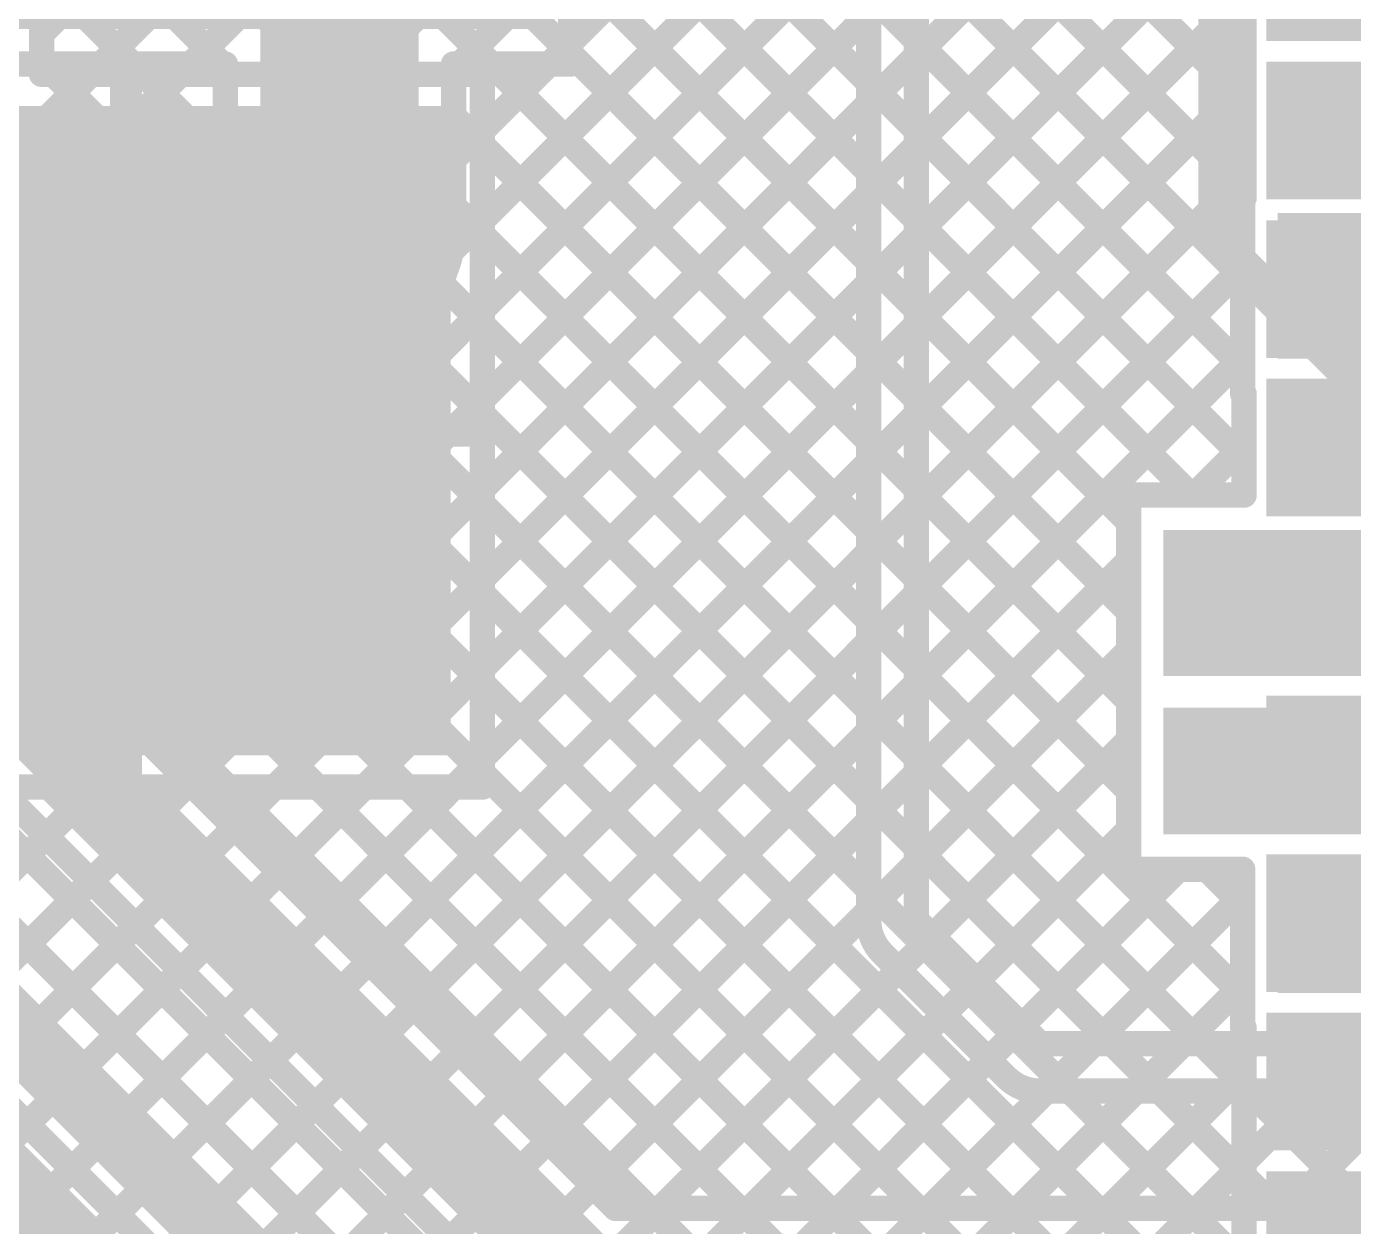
# Model space of a CAD drawing. Header units: millimetres. Extents: x -0.57 to 2.98, y -0.65 to 2.86.
# Drawn here: x 1.1233 to 1.542, y 2.0173 to 2.3958 of the extents above; entities that cross this region are included whole.
import ezdxf

# ---------------------------------------------------------------- set-up
doc = ezdxf.new("R2010")
doc.units = ezdxf.units.MM
doc.header["$MEASUREMENT"] = 0
for name, color, linetype in [('BottomLayer', 5, 'Continuous'), ('BottomSolder', 6, 'Continuous'), ('Mechanical2', 216, 'Continuous'), ('TopLayer', 1, 'Continuous'), ('TopPaste', 8, 'Continuous'), ('TopSolder', 216, 'Continuous'), ('ViaHoleLayer', 16, 'Continuous')]:
    doc.layers.add(name, color=color, linetype=linetype)

# ---------------------------------------------------------------- blocks, each defined once
blk = doc.blocks.new('ESP32_WROVER_E_N8R8_292')
at = {"layer": 'TopLayer'}
for points in [[(0.31496, 0.31772), (0.37402, 0.31772), (0.37402, 0.28228), (0.31496, 0.28228)], [(0.31496, 0.26772), (0.37402, 0.26772), (0.37402, 0.23228), (0.31496, 0.23228)], [(-0.14727, 0.25374), (0.04958, 0.25374), (0.04958, 0.05689), (-0.14727, 0.05689)], [(0.31496, 0.21772), (0.37402, 0.21772), (0.37402, 0.18228), (0.31496, 0.18228)], [(0.31496, 0.16772), (0.37402, 0.16772), (0.37402, 0.13228), (0.31496, 0.13228)], [(0.31496, 0.11772), (0.37402, 0.11772), (0.37402, 0.08228), (0.31496, 0.08228)], [(0.31496, 0.06772), (0.37402, 0.06772), (0.37402, 0.03228), (0.31496, 0.03228)], [(0.31496, 0.01772), (0.37402, 0.01772), (0.37402, -0.01772), (0.31496, -0.01772)], [(0.31496, -0.03228), (0.37402, -0.03228), (0.37402, -0.06772), (0.31496, -0.06772)], [(0.31496, -0.08228), (0.37402, -0.08228), (0.37402, -0.11772), (0.31496, -0.11772)]]:
    blk.add_hatch(color=1, dxfattribs=at).paths.add_polyline_path(points)
at = {"layer": 'TopPaste'}
for points in [[(0.31496, 0.31772), (0.37402, 0.31772), (0.37402, 0.28228), (0.31496, 0.28228)], [(0.31496, 0.26772), (0.37402, 0.26772), (0.37402, 0.23228), (0.31496, 0.23228)], [(-0.14727, 0.25374), (0.04958, 0.25374), (0.04958, 0.05689), (-0.14727, 0.05689)], [(0.31496, 0.21772), (0.37402, 0.21772), (0.37402, 0.18228), (0.31496, 0.18228)], [(0.31496, 0.16772), (0.37402, 0.16772), (0.37402, 0.13228), (0.31496, 0.13228)], [(0.31496, 0.11772), (0.37402, 0.11772), (0.37402, 0.08228), (0.31496, 0.08228)], [(0.31496, 0.06772), (0.37402, 0.06772), (0.37402, 0.03228), (0.31496, 0.03228)], [(0.31496, 0.01772), (0.37402, 0.01772), (0.37402, -0.01772), (0.31496, -0.01772)], [(0.31496, -0.03228), (0.37402, -0.03228), (0.37402, -0.06772), (0.31496, -0.06772)], [(0.31496, -0.08228), (0.37402, -0.08228), (0.37402, -0.11772), (0.31496, -0.11772)]]:
    blk.add_hatch(color=8, dxfattribs=at).paths.add_polyline_path(points)
at = {"layer": 'TopSolder'}
for points in [[(0.31096, 0.32172), (0.37802, 0.32172), (0.37802, 0.27828), (0.31096, 0.27828)], [(0.31096, 0.27172), (0.37802, 0.27172), (0.37802, 0.22828), (0.31096, 0.22828)], [(-0.15127, 0.25774), (0.05358, 0.25774), (0.05358, 0.05289), (-0.15127, 0.05289)], [(0.31096, 0.22172), (0.37802, 0.22172), (0.37802, 0.17828), (0.31096, 0.17828)], [(0.31096, 0.17172), (0.37802, 0.17172), (0.37802, 0.12828), (0.31096, 0.12828)], [(0.31096, 0.12172), (0.37802, 0.12172), (0.37802, 0.07828), (0.31096, 0.07828)], [(0.31096, 0.07172), (0.37802, 0.07172), (0.37802, 0.02828), (0.31096, 0.02828)], [(0.31096, 0.02172), (0.37802, 0.02172), (0.37802, -0.02172), (0.31096, -0.02172)], [(0.31096, -0.02828), (0.37802, -0.02828), (0.37802, -0.07172), (0.31096, -0.07172)], [(0.31096, -0.07828), (0.37802, -0.07828), (0.37802, -0.12172), (0.31096, -0.12172)]]:
    blk.add_hatch(color=216, dxfattribs=at).paths.add_polyline_path(points)

msp = doc.modelspace()

# ---------------------------------------------------------------- hatches: boundary and pattern name
at = {"layer": 'BottomLayer'}
msp.add_hatch(color=5, dxfattribs=at).paths.add_polyline_path([(0.827, 2.395), (1.284, 2.395), (1.284, 2.471), (0.827, 2.471)])
h = msp.add_hatch(color=5, dxfattribs=at)
edge = h.paths.add_edge_path()
edge.add_arc((1.222, 2.332), 0.01181, 0, 360)
h = msp.add_hatch(color=5, dxfattribs=at)
edge = h.paths.add_edge_path()
edge.add_arc((1.496, 2.212), 0.01181, 0, 360)
h = msp.add_hatch(color=5, dxfattribs=at)
edge = h.paths.add_edge_path()
edge.add_arc((1.496, 2.158), 0.01181, 0, 360)
at = {"layer": 'BottomSolder'}
h = msp.add_hatch(color=6, dxfattribs=at)
edge = h.paths.add_edge_path()
edge.add_arc((1.222, 2.332), 0.00791, 0, 360)
h = msp.add_hatch(color=6, dxfattribs=at)
edge = h.paths.add_edge_path()
edge.add_arc((1.496, 2.212), 0.00791, 0, 360)
h = msp.add_hatch(color=6, dxfattribs=at)
edge = h.paths.add_edge_path()
edge.add_arc((1.496, 2.158), 0.00791, 0, 360)
at = {"layer": 'TopLayer'}
h = msp.add_hatch(color=1, dxfattribs=at)
edge = h.paths.add_edge_path()
edge.add_arc((1.222, 2.332), 0.01181, 0, 360)
for points in [[(1.518, 2.291), (1.644, 2.291), (1.644, 2.337), (1.518, 2.337)], [(1.482, 2.191), (1.644, 2.191), (1.644, 2.237), (1.482, 2.237)], [(1.482, 2.141), (1.644, 2.141), (1.644, 2.181), (1.482, 2.181)], [(1.518, 2.091), (1.644, 2.091), (1.644, 2.131), (1.518, 2.131)]]:
    msp.add_hatch(color=1, dxfattribs=at).paths.add_polyline_path(points)
h = msp.add_hatch(color=1, dxfattribs=at)
edge = h.paths.add_edge_path()
edge.add_arc((1.496, 2.212), 0.01181, 0, 360)
h = msp.add_hatch(color=1, dxfattribs=at)
edge = h.paths.add_edge_path()
edge.add_arc((1.496, 2.158), 0.01181, 0, 360)
at = {"layer": 'TopSolder'}
h = msp.add_hatch(color=216, dxfattribs=at)
edge = h.paths.add_edge_path()
edge.add_arc((1.222, 2.332), 0.00791, 0, 360)
h = msp.add_hatch(color=216, dxfattribs=at)
edge = h.paths.add_edge_path()
edge.add_arc((1.496, 2.212), 0.00791, 0, 360)
h = msp.add_hatch(color=216, dxfattribs=at)
edge = h.paths.add_edge_path()
edge.add_arc((1.496, 2.158), 0.00791, 0, 360)
at = {"layer": 'ViaHoleLayer'}
h = msp.add_hatch(color=16, dxfattribs=at)
edge = h.paths.add_edge_path()
edge.add_arc((1.222, 2.332), 0.00591, 0, 360)
h = msp.add_hatch(color=16, dxfattribs=at)
edge = h.paths.add_edge_path()
edge.add_arc((1.496, 2.212), 0.00591, 0, 360)
h = msp.add_hatch(color=16, dxfattribs=at)
edge = h.paths.add_edge_path()
edge.add_arc((1.496, 2.158), 0.00591, 0, 360)

# ---------------------------------------------------------------- linework, layer by layer
at = {"layer": 'BottomLayer'}
for points, const_width in [([(1.499, 2.328), (1.499, 2.506)], 0.012), ([(1.295, 2.39076), (1.3965, 2.49226)], 0.008), ([(1.295, 2.384), (1.295, 2.482)], 0.008), ([(1.295, 2.47203), (1.389, 2.37803)], 0.008), ([(1.389, 2.114), (1.389, 2.467)], 0.008), ([(1.404, 2.114), (1.404, 2.467)], 0.008), ([(1.25726, 2.32474), (1.389, 2.45648)], 0.008), ([(1.222, 2.332), (1.222, 2.424)], 0.05), ([(1.295, 2.44374), (1.389, 2.34974)], 0.008), ([(1.14646, 2.18565), (1.389, 2.42819)], 0.008), ([(1.295, 2.41546), (1.389, 2.32146)], 0.008), ([(1.1606, 2.17151), (1.389, 2.39991)], 0.008), ([(1.295, 2.38717), (1.389, 2.29317)], 0.008), ([(0.94926, 2.384), (1.186, 2.384)], 0.008), ([(0.95876, 2.384), (1.31976, 2.023)], 0.008), ([(0.98705, 2.384), (1.34805, 2.023)], 0.008), ([(1.01533, 2.384), (1.37633, 2.023)], 0.008), ([(1.04362, 2.384), (1.40462, 2.023)], 0.008), ([(1.04746, 2.28465), (1.14682, 2.384)], 0.008), ([(1.06161, 2.27051), (1.1751, 2.384)], 0.008), ([(1.0719, 2.384), (1.4329, 2.023)], 0.008), ([(1.10018, 2.384), (1.46118, 2.023)], 0.008), ([(1.12847, 2.384), (1.18651, 2.32596)], 0.008), ([(1.15675, 2.384), (1.186, 2.35475)], 0.008), ([(1.186, 2.332), (1.186, 2.384)], 0.008), ([(1.258, 2.384), (1.295, 2.384)], 0.008), ([(1.258, 2.35376), (1.28824, 2.384)], 0.008), ([(1.258, 2.332), (1.258, 2.384)], 0.008), ([(1.26989, 2.384), (1.389, 2.26489)], 0.008), ([(0.95282, 2.37929), (1.30911, 2.023)], 0.008), ([(0.933, 2.368), (1.3, 2.001)], 0.022), ([(1.17474, 2.15737), (1.389, 2.37163)], 0.008), ([(1.07575, 2.25636), (1.186, 2.36662)], 0.008), ([(1.258, 2.36761), (1.389, 2.23661)], 0.008), ([(0.79877, 2.346), (1.35777, 1.787)], 0.008), ([(0.82706, 2.346), (1.31844, 1.85462)], 0.008), ([(0.85534, 2.346), (1.32608, 1.87526)], 0.008), ([(0.88363, 2.346), (1.35124, 1.87838)], 0.008), ([(0.91191, 2.346), (1.38291, 1.875)], 0.008), ([(0.92389, 2.346), (1.2844, 1.98548)], 0.008), ([(1.18889, 2.14323), (1.389, 2.34334)], 0.008), ([(1.08989, 2.24222), (1.186, 2.33833)], 0.008), ([(1.258, 2.33932), (1.389, 2.20832)], 0.008), ([(1.499, 2.328), (1.75, 2.077)], 0.012), ([(1.10403, 2.22808), (1.19051, 2.31456)], 0.008), ([(1.20303, 2.12908), (1.389, 2.31506)], 0.008), ([(1.25384, 2.3152), (1.389, 2.18004)], 0.008), ([(1.11818, 2.21394), (1.20468, 2.30044)], 0.008), ([(1.23996, 2.3008), (1.389, 2.15175)], 0.008), ([(1.13232, 2.1998), (1.22926, 2.29674)], 0.008), ([(1.21596, 2.29651), (1.389, 2.12347)], 0.008), ([(1.21717, 2.11494), (1.389, 2.28677)], 0.008), ([(1.23131, 2.1008), (1.389, 2.25849)], 0.008), ([(1.24545, 2.08666), (1.389, 2.2302)], 0.008), ([(1.496, 2.212), (1.547, 2.212)], 0.012), ([(1.547, 2.212), (1.72292, 2.03608)], 0.012), ([(1.2596, 2.07252), (1.389, 2.20192)], 0.008), ([(1.27374, 2.05837), (1.389, 2.17364)], 0.008), ([(1.496, 2.158), (1.558, 2.158)], 0.012), ([(1.28788, 2.04423), (1.389, 2.14535)], 0.008), ([(0.82109, 1.832), (1.12949, 2.1404)], 0.008), ([(0.84937, 1.832), (1.14363, 2.12626)], 0.008), ([(1.30202, 2.03009), (1.389, 2.11707)], 0.008), ([(0.87766, 1.832), (1.15777, 2.11211)], 0.008), ([(1.404, 2.114), (1.443, 2.075)], 0.008), ([(1.3934, 2.10339), (1.43239, 2.0644)], 0.008), ([(0.90594, 1.832), (1.17192, 2.09797)], 0.008), ([(1.32322, 2.023), (1.3985, 2.09828)], 0.008), ([(0.93423, 1.832), (1.18606, 2.08383)], 0.008), ([(1.3515, 2.023), (1.41264, 2.08414)], 0.008), ([(1.443, 2.075), (1.5797, 2.075)], 0.008), ([(0.96251, 1.832), (1.2002, 2.06969)], 0.008), ([(1.37979, 2.023), (1.42679, 2.07)], 0.008), ([(1.40807, 2.023), (1.44507, 2.06)], 0.008), ([(1.43636, 2.023), (1.47335, 2.06)], 0.008), ([(1.443, 2.06), (1.57348, 2.06)], 0.008), ([(1.45247, 2.06), (1.48947, 2.023)], 0.008), ([(1.46464, 2.023), (1.50164, 2.06)], 0.008), ([(1.48075, 2.06), (1.51775, 2.023)], 0.008), ([(1.49292, 2.023), (1.52992, 2.06)], 0.008), ([(1.50904, 2.06), (1.54604, 2.023)], 0.008), ([(1.52121, 2.023), (1.55821, 2.06)], 0.008), ([(1.53732, 2.06), (1.57432, 2.023)], 0.008), ([(0.9908, 1.832), (1.21434, 2.05555)], 0.008), ([(1.01908, 1.832), (1.22848, 2.0414)], 0.008), ([(1.04736, 1.832), (1.24263, 2.02726)], 0.008), ([(1.30911, 2.023), (1.59697, 2.023)], 0.008)]:
    msp.add_lwpolyline(points, dxfattribs=dict(at, const_width=const_width))
for points, const_width in [([(1.293, 2.39076, 1), (1.297, 2.39076, 1)], 0.004), ([(1.293, 2.38717, 1), (1.297, 2.38717, 1)], 0.004), ([(1.12647, 2.384, 1), (1.13047, 2.384, 1)], 0.004), ([(1.14482, 2.384, 1), (1.14882, 2.384, 1)], 0.004), ([(1.15475, 2.384, 1), (1.15875, 2.384, 1)], 0.004), ([(1.1731, 2.384, 1), (1.1771, 2.384, 1)], 0.004), ([(1.184, 2.384, 1), (1.188, 2.384, 1)], 0.004), ([(1.184, 2.384, 1), (1.188, 2.384, 1)], 0.004), ([(1.256, 2.384, 1), (1.26, 2.384, 1)], 0.004), ([(1.256, 2.384, 1), (1.26, 2.384, 1)], 0.004), ([(1.26789, 2.384, 1), (1.27189, 2.384, 1)], 0.004), ([(1.28624, 2.384, 1), (1.29024, 2.384, 1)], 0.004), ([(1.293, 2.384, 1), (1.297, 2.384, 1)], 0.004), ([(1.293, 2.384, 1), (1.297, 2.384, 1)], 0.004), ([(1.387, 2.37803, 1), (1.391, 2.37803, 1)], 0.004), ([(1.387, 2.37163, 1), (1.391, 2.37163, 1)], 0.004), ([(1.184, 2.36662, 1), (1.188, 2.36662, 1)], 0.004), ([(1.256, 2.36761, 1), (1.26, 2.36761, 1)], 0.004), ([(1.184, 2.35475, 1), (1.188, 2.35475, 1)], 0.004), ([(1.256, 2.35376, 1), (1.26, 2.35376, 1)], 0.004), ([(1.2095, 2.332, 1), (1.2345, 2.332, 1)], 0.025), ([(1.387, 2.34974, 1), (1.391, 2.34974, 1)], 0.004), ([(1.387, 2.34334, 1), (1.391, 2.34334, 1)], 0.004), ([(1.184, 2.33833, 1), (1.188, 2.33833, 1)], 0.004), ([(1.256, 2.33932, 1), (1.26, 2.33932, 1)], 0.004), ([(1.184, 2.332, 1), (1.188, 2.332, 1)], 0.004), ([(1.184, 2.332, 1), (1.188, 2.332, 1)], 0.004), ([(1.256, 2.332, 1), (1.26, 2.332, 1)], 0.004), ([(1.256, 2.332, 1), (1.26, 2.332, 1)], 0.004), ([(1.496, 2.328, 1), (1.502, 2.328, 1)], 0.006), ([(1.496, 2.328, 1), (1.502, 2.328, 1)], 0.006), ([(1.18451, 2.32596, 1), (1.18851, 2.32596, 1)], 0.004), ([(1.25526, 2.32474, 1), (1.25926, 2.32474, 1)], 0.004), ([(1.387, 2.32146, 1), (1.391, 2.32146, 1)], 0.004), ([(1.18851, 2.31456, 1), (1.19251, 2.31456, 1)], 0.004), ([(1.25184, 2.3152, 1), (1.25584, 2.3152, 1)], 0.004), ([(1.387, 2.31506, 1), (1.391, 2.31506, 1)], 0.004), ([(1.20268, 2.30044, 1), (1.20668, 2.30044, 1)], 0.004), ([(1.23796, 2.3008, 1), (1.24196, 2.3008, 1)], 0.004), ([(1.21396, 2.29651, 1), (1.21796, 2.29651, 1)], 0.004), ([(1.22726, 2.29674, 1), (1.23126, 2.29674, 1)], 0.004), ([(1.387, 2.29317, 1), (1.391, 2.29317, 1)], 0.004), ([(1.387, 2.28677, 1), (1.391, 2.28677, 1)], 0.004), ([(1.387, 2.26489, 1), (1.391, 2.26489, 1)], 0.004), ([(1.387, 2.25849, 1), (1.391, 2.25849, 1)], 0.004), ([(1.387, 2.23661, 1), (1.391, 2.23661, 1)], 0.004), ([(1.387, 2.2302, 1), (1.391, 2.2302, 1)], 0.004), ([(1.493, 2.212, 1), (1.499, 2.212, 1)], 0.006), ([(1.544, 2.212, 1), (1.55, 2.212, 1)], 0.006), ([(1.544, 2.212, 1), (1.55, 2.212, 1)], 0.006), ([(1.387, 2.20832, 1), (1.391, 2.20832, 1)], 0.004), ([(1.13032, 2.1998, 1), (1.13432, 2.1998, 1)], 0.004), ([(1.387, 2.20192, 1), (1.391, 2.20192, 1)], 0.004), ([(1.14446, 2.18565, 1), (1.14846, 2.18565, 1)], 0.004), ([(1.387, 2.18004, 1), (1.391, 2.18004, 1)], 0.004), ([(1.387, 2.17364, 1), (1.391, 2.17364, 1)], 0.004), ([(1.1586, 2.17151, 1), (1.1626, 2.17151, 1)], 0.004), ([(1.17274, 2.15737, 1), (1.17674, 2.15737, 1)], 0.004), ([(1.493, 2.158, 1), (1.499, 2.158, 1)], 0.006), ([(1.387, 2.15175, 1), (1.391, 2.15175, 1)], 0.004), ([(1.387, 2.14535, 1), (1.391, 2.14535, 1)], 0.004), ([(1.12749, 2.1404, 1), (1.13149, 2.1404, 1)], 0.004), ([(1.18689, 2.14323, 1), (1.19089, 2.14323, 1)], 0.004), ([(1.20103, 2.12908, 1), (1.20503, 2.12908, 1)], 0.004), ([(1.14163, 2.12626, 1), (1.14563, 2.12626, 1)], 0.004), ([(1.387, 2.12347, 1), (1.391, 2.12347, 1)], 0.004), ([(1.21517, 2.11494, 1), (1.21917, 2.11494, 1)], 0.004), ([(1.387, 2.11707, 1), (1.391, 2.11707, 1)], 0.004), ([(1.15577, 2.11211, 1), (1.15977, 2.11211, 1)], 0.004), ([(1.387, 2.114, 1), (1.391, 2.114, 1)], 0.004), ([(1.387, 2.114, 1), (1.391, 2.114, 1)], 0.004), ([(1.387, 2.114, 1), (1.391, 2.114, 1)], 0.004), ([(1.402, 2.114, 1), (1.406, 2.114, 1)], 0.004), ([(1.402, 2.114, 1), (1.406, 2.114, 1)], 0.004), ([(1.39139, 2.1034, 1), (1.39539, 2.1034, 1)], 0.004), ([(1.39139, 2.10339, 1), (1.39539, 2.10339, 1)], 0.004), ([(1.3914, 2.10339, 1), (1.3954, 2.10339, 1)], 0.004), ([(1.16992, 2.09797, 1), (1.17392, 2.09797, 1)], 0.004), ([(1.22931, 2.1008, 1), (1.23331, 2.1008, 1)], 0.004), ([(1.3965, 2.09828, 1), (1.4005, 2.09828, 1)], 0.004), ([(1.24345, 2.08666, 1), (1.24745, 2.08666, 1)], 0.004), ([(1.18406, 2.08383, 1), (1.18806, 2.08383, 1)], 0.004), ([(1.41064, 2.08414, 1), (1.41464, 2.08414, 1)], 0.004), ([(1.441, 2.075, 1), (1.445, 2.075, 1)], 0.004), ([(1.441, 2.075, 1), (1.445, 2.075, 1)], 0.004), ([(1.1982, 2.06969, 1), (1.2022, 2.06969, 1)], 0.004), ([(1.2576, 2.07252, 1), (1.2616, 2.07252, 1)], 0.004), ([(1.42479, 2.07, 1), (1.42879, 2.07, 1)], 0.004), ([(1.43039, 2.0644, 1), (1.43439, 2.0644, 1)], 0.004), ([(1.43039, 2.06439, 1), (1.43439, 2.06439, 1)], 0.004), ([(1.4304, 2.06439, 1), (1.4344, 2.06439, 1)], 0.004), ([(1.27174, 2.05837, 1), (1.27574, 2.05837, 1)], 0.004), ([(1.441, 2.06, 1), (1.445, 2.06, 1)], 0.004), ([(1.441, 2.06, 1), (1.445, 2.06, 1)], 0.004), ([(1.441, 2.06, 1), (1.445, 2.06, 1)], 0.004), ([(1.44307, 2.06, 1), (1.44707, 2.06, 1)], 0.004), ([(1.45047, 2.06, 1), (1.45447, 2.06, 1)], 0.004), ([(1.47135, 2.06, 1), (1.47535, 2.06, 1)], 0.004), ([(1.47875, 2.06, 1), (1.48275, 2.06, 1)], 0.004), ([(1.49964, 2.06, 1), (1.50364, 2.06, 1)], 0.004), ([(1.50704, 2.06, 1), (1.51104, 2.06, 1)], 0.004), ([(1.52792, 2.06, 1), (1.53192, 2.06, 1)], 0.004), ([(1.53532, 2.06, 1), (1.53932, 2.06, 1)], 0.004), ([(1.21234, 2.05555, 1), (1.21634, 2.05555, 1)], 0.004), ([(1.28588, 2.04423, 1), (1.28988, 2.04423, 1)], 0.004), ([(1.22648, 2.0414, 1), (1.23048, 2.0414, 1)], 0.004), ([(1.24063, 2.02726, 1), (1.24463, 2.02726, 1)], 0.004), ([(1.30002, 2.03009, 1), (1.30402, 2.03009, 1)], 0.004), ([(1.30711, 2.023, 1), (1.31111, 2.023, 1)], 0.004), ([(1.30711, 2.023, 1), (1.31111, 2.023, 1)], 0.004), ([(1.31776, 2.023, 1), (1.32176, 2.023, 1)], 0.004), ([(1.32122, 2.023, 1), (1.32522, 2.023, 1)], 0.004), ([(1.34605, 2.023, 1), (1.35005, 2.023, 1)], 0.004), ([(1.3495, 2.023, 1), (1.3535, 2.023, 1)], 0.004), ([(1.37433, 2.023, 1), (1.37833, 2.023, 1)], 0.004), ([(1.37779, 2.023, 1), (1.38179, 2.023, 1)], 0.004), ([(1.40262, 2.023, 1), (1.40662, 2.023, 1)], 0.004), ([(1.40607, 2.023, 1), (1.41007, 2.023, 1)], 0.004), ([(1.4309, 2.023, 1), (1.4349, 2.023, 1)], 0.004), ([(1.43436, 2.023, 1), (1.43836, 2.023, 1)], 0.004), ([(1.45918, 2.023, 1), (1.46318, 2.023, 1)], 0.004), ([(1.46264, 2.023, 1), (1.46664, 2.023, 1)], 0.004), ([(1.48747, 2.023, 1), (1.49147, 2.023, 1)], 0.004), ([(1.49092, 2.023, 1), (1.49492, 2.023, 1)], 0.004), ([(1.51575, 2.023, 1), (1.51975, 2.023, 1)], 0.004), ([(1.51921, 2.023, 1), (1.52321, 2.023, 1)], 0.004)]:
    msp.add_lwpolyline(points, format="xyb", close=True, dxfattribs=dict(at, const_width=const_width))
at = {"layer": 'BottomLayer', "const_width": 0.008}
for points in [[(1.258, 2.332, -1), (1.186, 2.332)], [(1.39339, 2.10339, -0.198912), (1.389, 2.114)], [(1.39339, 2.1034, -0.198764), (1.389, 2.114)], [(1.443, 2.06, -0.198912), (1.43239, 2.06439)], [(1.443, 2.06, -0.198764), (1.4324, 2.06439)]]:
    msp.add_lwpolyline(points, format="xyb", dxfattribs=at)
at = {"layer": 'Mechanical2', "const_width": 0.01}
msp.add_lwpolyline([(1.75783, 2.80917, -6.230382), (0.64896, 2.81029)], format="xyb", dxfattribs=at)
at = {"layer": 'TopLayer'}
for points, const_width in [([(1.26707, 2.33455), (1.47352, 2.541)], 0.008), ([(1.26707, 2.30626), (1.475, 2.51419)], 0.008), ([(1.08204, 2.487), (1.1883, 2.38074)], 0.008), ([(1.11032, 2.487), (1.21658, 2.38074)], 0.008), ([(1.128, 2.39347), (1.22153, 2.487)], 0.008), ([(1.13861, 2.487), (1.24487, 2.38074)], 0.008), ([(1.14356, 2.38074), (1.24982, 2.487)], 0.008), ([(1.16689, 2.487), (1.471, 2.18289)], 0.008), ([(1.17184, 2.38074), (1.2781, 2.487)], 0.008), ([(1.19517, 2.487), (1.471, 2.21117)], 0.008), ([(1.20012, 2.38074), (1.30638, 2.487)], 0.008), ([(1.22346, 2.487), (1.471, 2.23946)], 0.008), ([(1.22841, 2.38074), (1.33467, 2.487)], 0.008), ([(1.25174, 2.487), (1.49074, 2.248)], 0.008), ([(1.25669, 2.38074), (1.36295, 2.487)], 0.008), ([(1.26707, 2.36283), (1.39124, 2.487)], 0.008), ([(1.26707, 2.27798), (1.475, 2.48591)], 0.008), ([(1.28003, 2.487), (1.50745, 2.25958)], 0.008), ([(1.30831, 2.487), (1.507, 2.28831)], 0.008), ([(1.3366, 2.487), (1.507, 2.3166)], 0.008), ([(1.36488, 2.487), (1.507, 2.34488)], 0.008), ([(1.39316, 2.487), (1.50745, 2.37272)], 0.008), ([(1.26707, 2.2497), (1.49737, 2.48)], 0.008), ([(1.26707, 2.22141), (1.50745, 2.46179)], 0.008), ([(1.26707, 2.19313), (1.50745, 2.43351)], 0.008), ([(1.50745, 2.39172), (1.50745, 2.43428)], 0.008), ([(1.128, 2.38074), (1.128, 2.419)], 0.008), ([(1.128, 2.41275), (1.16001, 2.38074)], 0.008), ([(1.26707, 2.16484), (1.50745, 2.40522)], 0.008), ([(1.50745, 2.38428), (1.50745, 2.39172)], 0.008), ([(1.50745, 2.38428), (1.50745, 2.39172)], 0.008), ([(1.128, 2.38447), (1.13173, 2.38074)], 0.008), ([(1.50745, 2.348), (1.50745, 2.38428)], 0.008), ([(1.128, 2.38074), (1.26707, 2.38074)], 0.008), ([(1.26707, 2.15589), (1.26707, 2.38074)], 0.008), ([(1.15465, 2.26831), (1.15465, 2.37674)], 0.01), ([(1.18031, 2.0498), (1.50745, 2.37694)], 0.008), ([(1.26707, 2.35853), (1.471, 2.15461)], 0.008), ([(1.092, 2.33096), (1.15465, 2.26831)], 0.05), ([(1.19445, 2.03566), (1.50745, 2.34865)], 0.008), ([(1.507, 2.28), (1.507, 2.348)], 0.008), ([(1.50745, 2.34172), (1.50745, 2.348)], 0.008), ([(1.26707, 2.33025), (1.507, 2.09032)], 0.008), ([(1.2086, 2.02152), (1.507, 2.31992)], 0.008), ([(1.26707, 2.30197), (1.50745, 2.06159)], 0.008), ([(1.22274, 2.00737), (1.507, 2.29164)], 0.008), ([(1.50745, 2.248), (1.50745, 2.28)], 0.008), ([(1.26707, 2.27368), (1.50745, 2.0333)], 0.008), ([(1.04622, 2.26831), (1.15465, 2.26831)], 0.01), ([(1.15465, 2.26831), (1.26307, 2.26831)], 0.01), ([(1.15465, 2.15989), (1.15465, 2.26831)], 0.01), ([(1.49165, 2.248), (1.50745, 2.2638)], 0.008), ([(1.26707, 2.2454), (1.50745, 2.00502)], 0.008), ([(1.471, 2.248), (1.50745, 2.248)], 0.008), ([(1.471, 2.192), (1.471, 2.248)], 0.008), ([(1.23688, 1.99323), (1.471, 2.22735)], 0.008), ([(0.937, 2.213), (1.345, 1.805)], 0.022), ([(1.26707, 2.21711), (1.50418, 1.98)], 0.008), ([(1.003, 2.196), (1.34069, 1.85831)], 0.022), ([(1.25102, 1.97909), (1.471, 2.19907)], 0.008), ([(1.471, 2.18), (1.471, 2.192)], 0.008), ([(1.471, 2.18), (1.471, 2.192)], 0.008), ([(1.26707, 2.18883), (1.4759, 1.98)], 0.008), ([(1.471, 2.13), (1.471, 2.18)], 0.008), ([(1.26517, 1.96495), (1.471, 2.17078)], 0.008), ([(1.26707, 2.16054), (1.44782, 1.9798)], 0.008), ([(1.07422, 2.15589), (1.35229, 1.87782)], 0.008), ([(1.07422, 2.15589), (1.26707, 2.15589)], 0.008), ([(1.10202, 2.15589), (1.36146, 1.89645)], 0.008), ([(1.1096, 2.12051), (1.14498, 2.15589)], 0.008), ([(1.12374, 2.10637), (1.17326, 2.15589)], 0.008), ([(1.1303, 2.15589), (1.3748, 1.9114)], 0.008), ([(1.13789, 2.09223), (1.20155, 2.15589)], 0.008), ([(1.15203, 2.07808), (1.22983, 2.15589)], 0.008), ([(1.15859, 2.15589), (1.38894, 1.92554)], 0.008), ([(1.16617, 2.06394), (1.25812, 2.15589)], 0.008), ([(1.18687, 2.15589), (1.40308, 1.93968)], 0.008), ([(1.21516, 2.15589), (1.41722, 1.95382)], 0.008), ([(1.24344, 2.15589), (1.43136, 1.96797)], 0.008), ([(1.27931, 1.95081), (1.471, 2.1425)], 0.008), ([(1.29345, 1.93666), (1.48679, 2.13)], 0.008), ([(1.471, 2.13), (1.507, 2.13)], 0.008), ([(1.49561, 2.13), (1.507, 2.11861)], 0.008), ([(1.507, 2.08), (1.507, 2.13)], 0.008), ([(1.30759, 1.92252), (1.507, 2.12193)], 0.008), ([(1.32173, 1.90838), (1.507, 2.09364)], 0.008), ([(1.50745, 2.04172), (1.50745, 2.08)], 0.008), ([(1.33588, 1.89424), (1.50745, 2.06581)], 0.008), ([(1.50745, 2.03428), (1.50745, 2.04172)], 0.008), ([(1.50745, 2.03428), (1.50745, 2.04172)], 0.008), ([(1.44992, 1.97999), (1.50745, 2.03753)], 0.008), ([(1.50745, 1.99172), (1.50745, 2.03428)], 0.008)]:
    msp.add_lwpolyline(points, dxfattribs=dict(at, const_width=const_width))
for points, const_width in [([(1.126, 2.39347, 1), (1.13, 2.39347, 1)], 0.004), ([(1.50545, 2.39172, 1), (1.50945, 2.39172, 1)], 0.004), ([(1.50545, 2.39172, 1), (1.50945, 2.39172, 1)], 0.004), ([(1.50545, 2.39172, 1), (1.50945, 2.39172, 1)], 0.004), ([(1.126, 2.38447, 1), (1.13, 2.38447, 1)], 0.004), ([(1.50545, 2.38428, 1), (1.50945, 2.38428, 1)], 0.004), ([(1.50545, 2.38428, 1), (1.50945, 2.38428, 1)], 0.004), ([(1.50545, 2.38428, 1), (1.50945, 2.38428, 1)], 0.004), ([(1.126, 2.38074, 1), (1.13, 2.38074, 1)], 0.004), ([(1.126, 2.38074, 1), (1.13, 2.38074, 1)], 0.004), ([(1.12973, 2.38074, 1), (1.13373, 2.38074, 1)], 0.004), ([(1.14156, 2.38074, 1), (1.14556, 2.38074, 1)], 0.004), ([(1.15801, 2.38074, 1), (1.16201, 2.38074, 1)], 0.004), ([(1.16984, 2.38074, 1), (1.17384, 2.38074, 1)], 0.004), ([(1.1863, 2.38074, 1), (1.1903, 2.38074, 1)], 0.004), ([(1.19812, 2.38074, 1), (1.20212, 2.38074, 1)], 0.004), ([(1.21458, 2.38074, 1), (1.21858, 2.38074, 1)], 0.004), ([(1.22641, 2.38074, 1), (1.23041, 2.38074, 1)], 0.004), ([(1.24287, 2.38074, 1), (1.24687, 2.38074, 1)], 0.004), ([(1.25469, 2.38074, 1), (1.25869, 2.38074, 1)], 0.004), ([(1.26507, 2.38074, 1), (1.26907, 2.38074, 1)], 0.004), ([(1.26507, 2.38074, 1), (1.26907, 2.38074, 1)], 0.004), ([(1.15215, 2.37674, 1), (1.15715, 2.37674, 1)], 0.005), ([(1.50545, 2.37694, 1), (1.50945, 2.37694, 1)], 0.004), ([(1.50545, 2.37272, 1), (1.50945, 2.37272, 1)], 0.004), ([(1.26507, 2.36283, 1), (1.26907, 2.36283, 1)], 0.004), ([(1.26507, 2.35853, 1), (1.26907, 2.35853, 1)], 0.004), ([(1.505, 2.348, 1), (1.509, 2.348, 1)], 0.004), ([(1.505, 2.34488, 1), (1.509, 2.34488, 1)], 0.004), ([(1.50545, 2.34865, 1), (1.50945, 2.34865, 1)], 0.004), ([(1.50545, 2.348, 1), (1.50945, 2.348, 1)], 0.004), ([(1.50545, 2.348, 1), (1.50945, 2.348, 1)], 0.004), ([(1.50545, 2.34172, 1), (1.50945, 2.34172, 1)], 0.004), ([(1.26507, 2.33455, 1), (1.26907, 2.33455, 1)], 0.004), ([(1.26507, 2.33025, 1), (1.26907, 2.33025, 1)], 0.004), ([(1.505, 2.31992, 1), (1.509, 2.31992, 1)], 0.004), ([(1.505, 2.3166, 1), (1.509, 2.3166, 1)], 0.004), ([(1.26507, 2.30626, 1), (1.26907, 2.30626, 1)], 0.004), ([(1.26507, 2.30197, 1), (1.26907, 2.30197, 1)], 0.004), ([(1.505, 2.29164, 1), (1.509, 2.29164, 1)], 0.004), ([(1.14215, 2.26831, 1), (1.16715, 2.26831, 1)], 0.025), ([(1.505, 2.28831, 1), (1.509, 2.28831, 1)], 0.004), ([(1.26507, 2.27798, 1), (1.26907, 2.27798, 1)], 0.004), ([(1.505, 2.28, 1), (1.509, 2.28, 1)], 0.004), ([(1.50545, 2.28, 1), (1.50945, 2.28, 1)], 0.004), ([(1.26507, 2.27368, 1), (1.26907, 2.27368, 1)], 0.004), ([(1.15215, 2.26831, 1), (1.15715, 2.26831, 1)], 0.005), ([(1.15215, 2.26831, 1), (1.15715, 2.26831, 1)], 0.005), ([(1.15215, 2.26831, 1), (1.15715, 2.26831, 1)], 0.005), ([(1.15215, 2.26831, 1), (1.15715, 2.26831, 1)], 0.005), ([(1.26057, 2.26831, 1), (1.26557, 2.26831, 1)], 0.005), ([(1.50545, 2.2638, 1), (1.50945, 2.2638, 1)], 0.004), ([(1.50545, 2.25958, 1), (1.50945, 2.25958, 1)], 0.004), ([(1.26507, 2.2497, 1), (1.26907, 2.2497, 1)], 0.004), ([(1.26507, 2.2454, 1), (1.26907, 2.2454, 1)], 0.004), ([(1.469, 2.248, 1), (1.473, 2.248, 1)], 0.004), ([(1.469, 2.248, 1), (1.473, 2.248, 1)], 0.004), ([(1.48874, 2.248, 1), (1.49274, 2.248, 1)], 0.004), ([(1.48965, 2.248, 1), (1.49365, 2.248, 1)], 0.004), ([(1.50545, 2.248, 1), (1.50945, 2.248, 1)], 0.004), ([(1.50545, 2.248, 1), (1.50945, 2.248, 1)], 0.004), ([(1.469, 2.23946, 1), (1.473, 2.23946, 1)], 0.004), ([(1.469, 2.22735, 1), (1.473, 2.22735, 1)], 0.004), ([(1.26507, 2.22141, 1), (1.26907, 2.22141, 1)], 0.004), ([(1.26507, 2.21711, 1), (1.26907, 2.21711, 1)], 0.004), ([(1.469, 2.21117, 1), (1.473, 2.21117, 1)], 0.004), ([(1.469, 2.19907, 1), (1.473, 2.19907, 1)], 0.004), ([(1.26507, 2.19313, 1), (1.26907, 2.19313, 1)], 0.004), ([(1.469, 2.192, 1), (1.473, 2.192, 1)], 0.004), ([(1.469, 2.192, 1), (1.473, 2.192, 1)], 0.004), ([(1.469, 2.192, 1), (1.473, 2.192, 1)], 0.004), ([(1.26507, 2.18883, 1), (1.26907, 2.18883, 1)], 0.004), ([(1.469, 2.18289, 1), (1.473, 2.18289, 1)], 0.004), ([(1.469, 2.18, 1), (1.473, 2.18, 1)], 0.004), ([(1.469, 2.18, 1), (1.473, 2.18, 1)], 0.004), ([(1.469, 2.18, 1), (1.473, 2.18, 1)], 0.004), ([(1.469, 2.17078, 1), (1.473, 2.17078, 1)], 0.004), ([(1.26507, 2.16484, 1), (1.26907, 2.16484, 1)], 0.004), ([(1.15215, 2.15989, 1), (1.15715, 2.15989, 1)], 0.005), ([(1.26507, 2.16054, 1), (1.26907, 2.16054, 1)], 0.004), ([(1.1283, 2.15589, 1), (1.1323, 2.15589, 1)], 0.004), ([(1.14298, 2.15589, 1), (1.14698, 2.15589, 1)], 0.004), ([(1.15659, 2.15589, 1), (1.16059, 2.15589, 1)], 0.004), ([(1.17126, 2.15589, 1), (1.17526, 2.15589, 1)], 0.004), ([(1.18487, 2.15589, 1), (1.18887, 2.15589, 1)], 0.004), ([(1.19955, 2.15589, 1), (1.20355, 2.15589, 1)], 0.004), ([(1.21316, 2.15589, 1), (1.21716, 2.15589, 1)], 0.004), ([(1.22783, 2.15589, 1), (1.23183, 2.15589, 1)], 0.004), ([(1.24144, 2.15589, 1), (1.24544, 2.15589, 1)], 0.004), ([(1.25612, 2.15589, 1), (1.26012, 2.15589, 1)], 0.004), ([(1.26507, 2.15589, 1), (1.26907, 2.15589, 1)], 0.004), ([(1.26507, 2.15589, 1), (1.26907, 2.15589, 1)], 0.004), ([(1.469, 2.15461, 1), (1.473, 2.15461, 1)], 0.004), ([(1.469, 2.1425, 1), (1.473, 2.1425, 1)], 0.004), ([(1.469, 2.13, 1), (1.473, 2.13, 1)], 0.004), ([(1.469, 2.13, 1), (1.473, 2.13, 1)], 0.004), ([(1.48479, 2.13, 1), (1.48879, 2.13, 1)], 0.004), ([(1.49361, 2.13, 1), (1.49761, 2.13, 1)], 0.004), ([(1.505, 2.13, 1), (1.509, 2.13, 1)], 0.004), ([(1.505, 2.13, 1), (1.509, 2.13, 1)], 0.004), ([(1.505, 2.12193, 1), (1.509, 2.12193, 1)], 0.004), ([(1.505, 2.11861, 1), (1.509, 2.11861, 1)], 0.004), ([(1.12174, 2.10637, 1), (1.12574, 2.10637, 1)], 0.004), ([(1.13589, 2.09223, 1), (1.13989, 2.09223, 1)], 0.004), ([(1.505, 2.09364, 1), (1.509, 2.09364, 1)], 0.004), ([(1.505, 2.09032, 1), (1.509, 2.09032, 1)], 0.004), ([(1.15003, 2.07808, 1), (1.15403, 2.07808, 1)], 0.004), ([(1.505, 2.08, 1), (1.509, 2.08, 1)], 0.004), ([(1.50545, 2.08, 1), (1.50945, 2.08, 1)], 0.004), ([(1.50545, 2.06581, 1), (1.50945, 2.06581, 1)], 0.004), ([(1.16417, 2.06394, 1), (1.16817, 2.06394, 1)], 0.004), ([(1.50545, 2.06159, 1), (1.50945, 2.06159, 1)], 0.004), ([(1.17831, 2.0498, 1), (1.18231, 2.0498, 1)], 0.004), ([(1.50545, 2.04172, 1), (1.50945, 2.04172, 1)], 0.004), ([(1.50545, 2.04172, 1), (1.50945, 2.04172, 1)], 0.004), ([(1.50545, 2.04172, 1), (1.50945, 2.04172, 1)], 0.004), ([(1.19245, 2.03566, 1), (1.19645, 2.03566, 1)], 0.004), ([(1.50545, 2.03753, 1), (1.50945, 2.03753, 1)], 0.004), ([(1.50545, 2.03428, 1), (1.50945, 2.03428, 1)], 0.004), ([(1.50545, 2.03428, 1), (1.50945, 2.03428, 1)], 0.004), ([(1.50545, 2.03428, 1), (1.50945, 2.03428, 1)], 0.004), ([(1.50545, 2.0333, 1), (1.50945, 2.0333, 1)], 0.004), ([(1.2066, 2.02152, 1), (1.2106, 2.02152, 1)], 0.004)]:
    msp.add_lwpolyline(points, format="xyb", close=True, dxfattribs=dict(at, const_width=const_width))

# ---------------------------------------------------------------- block references
msp.add_blockref('ESP32_WROVER_E_N8R8_292', (1.20349, 2.113))

doc.saveas('drawing.dxf')
